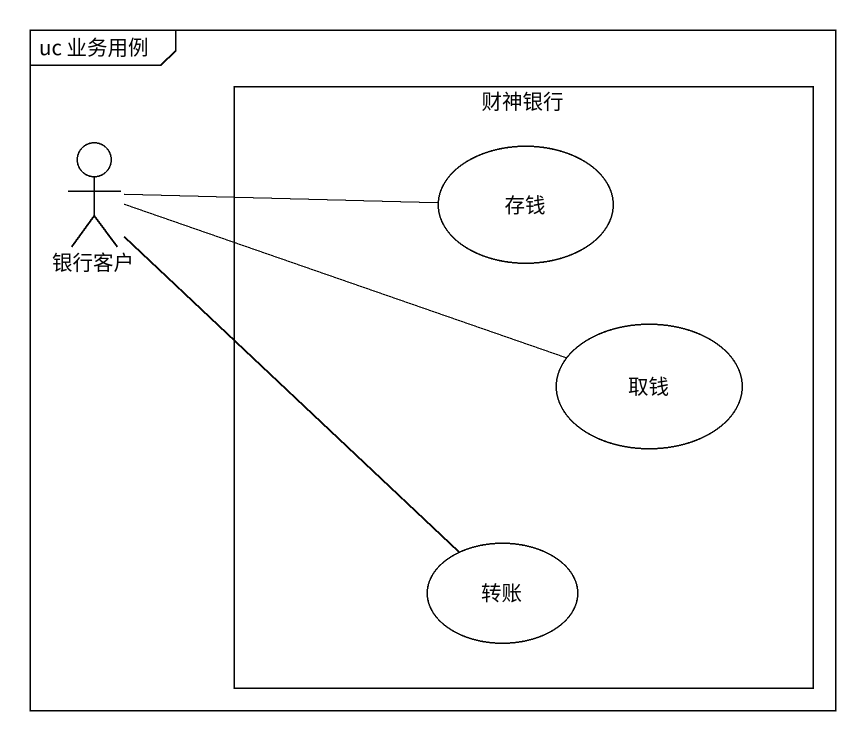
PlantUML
@startuml
mainframe uc 业务用例
actor 银行客户
rectangle 财神银行 {
  usecase 存钱
  usecase 取钱
  usecase 转账
}
银行客户 -right- 存钱
银行客户 -right- 取钱
银行客户 -- 转账
@enduml
